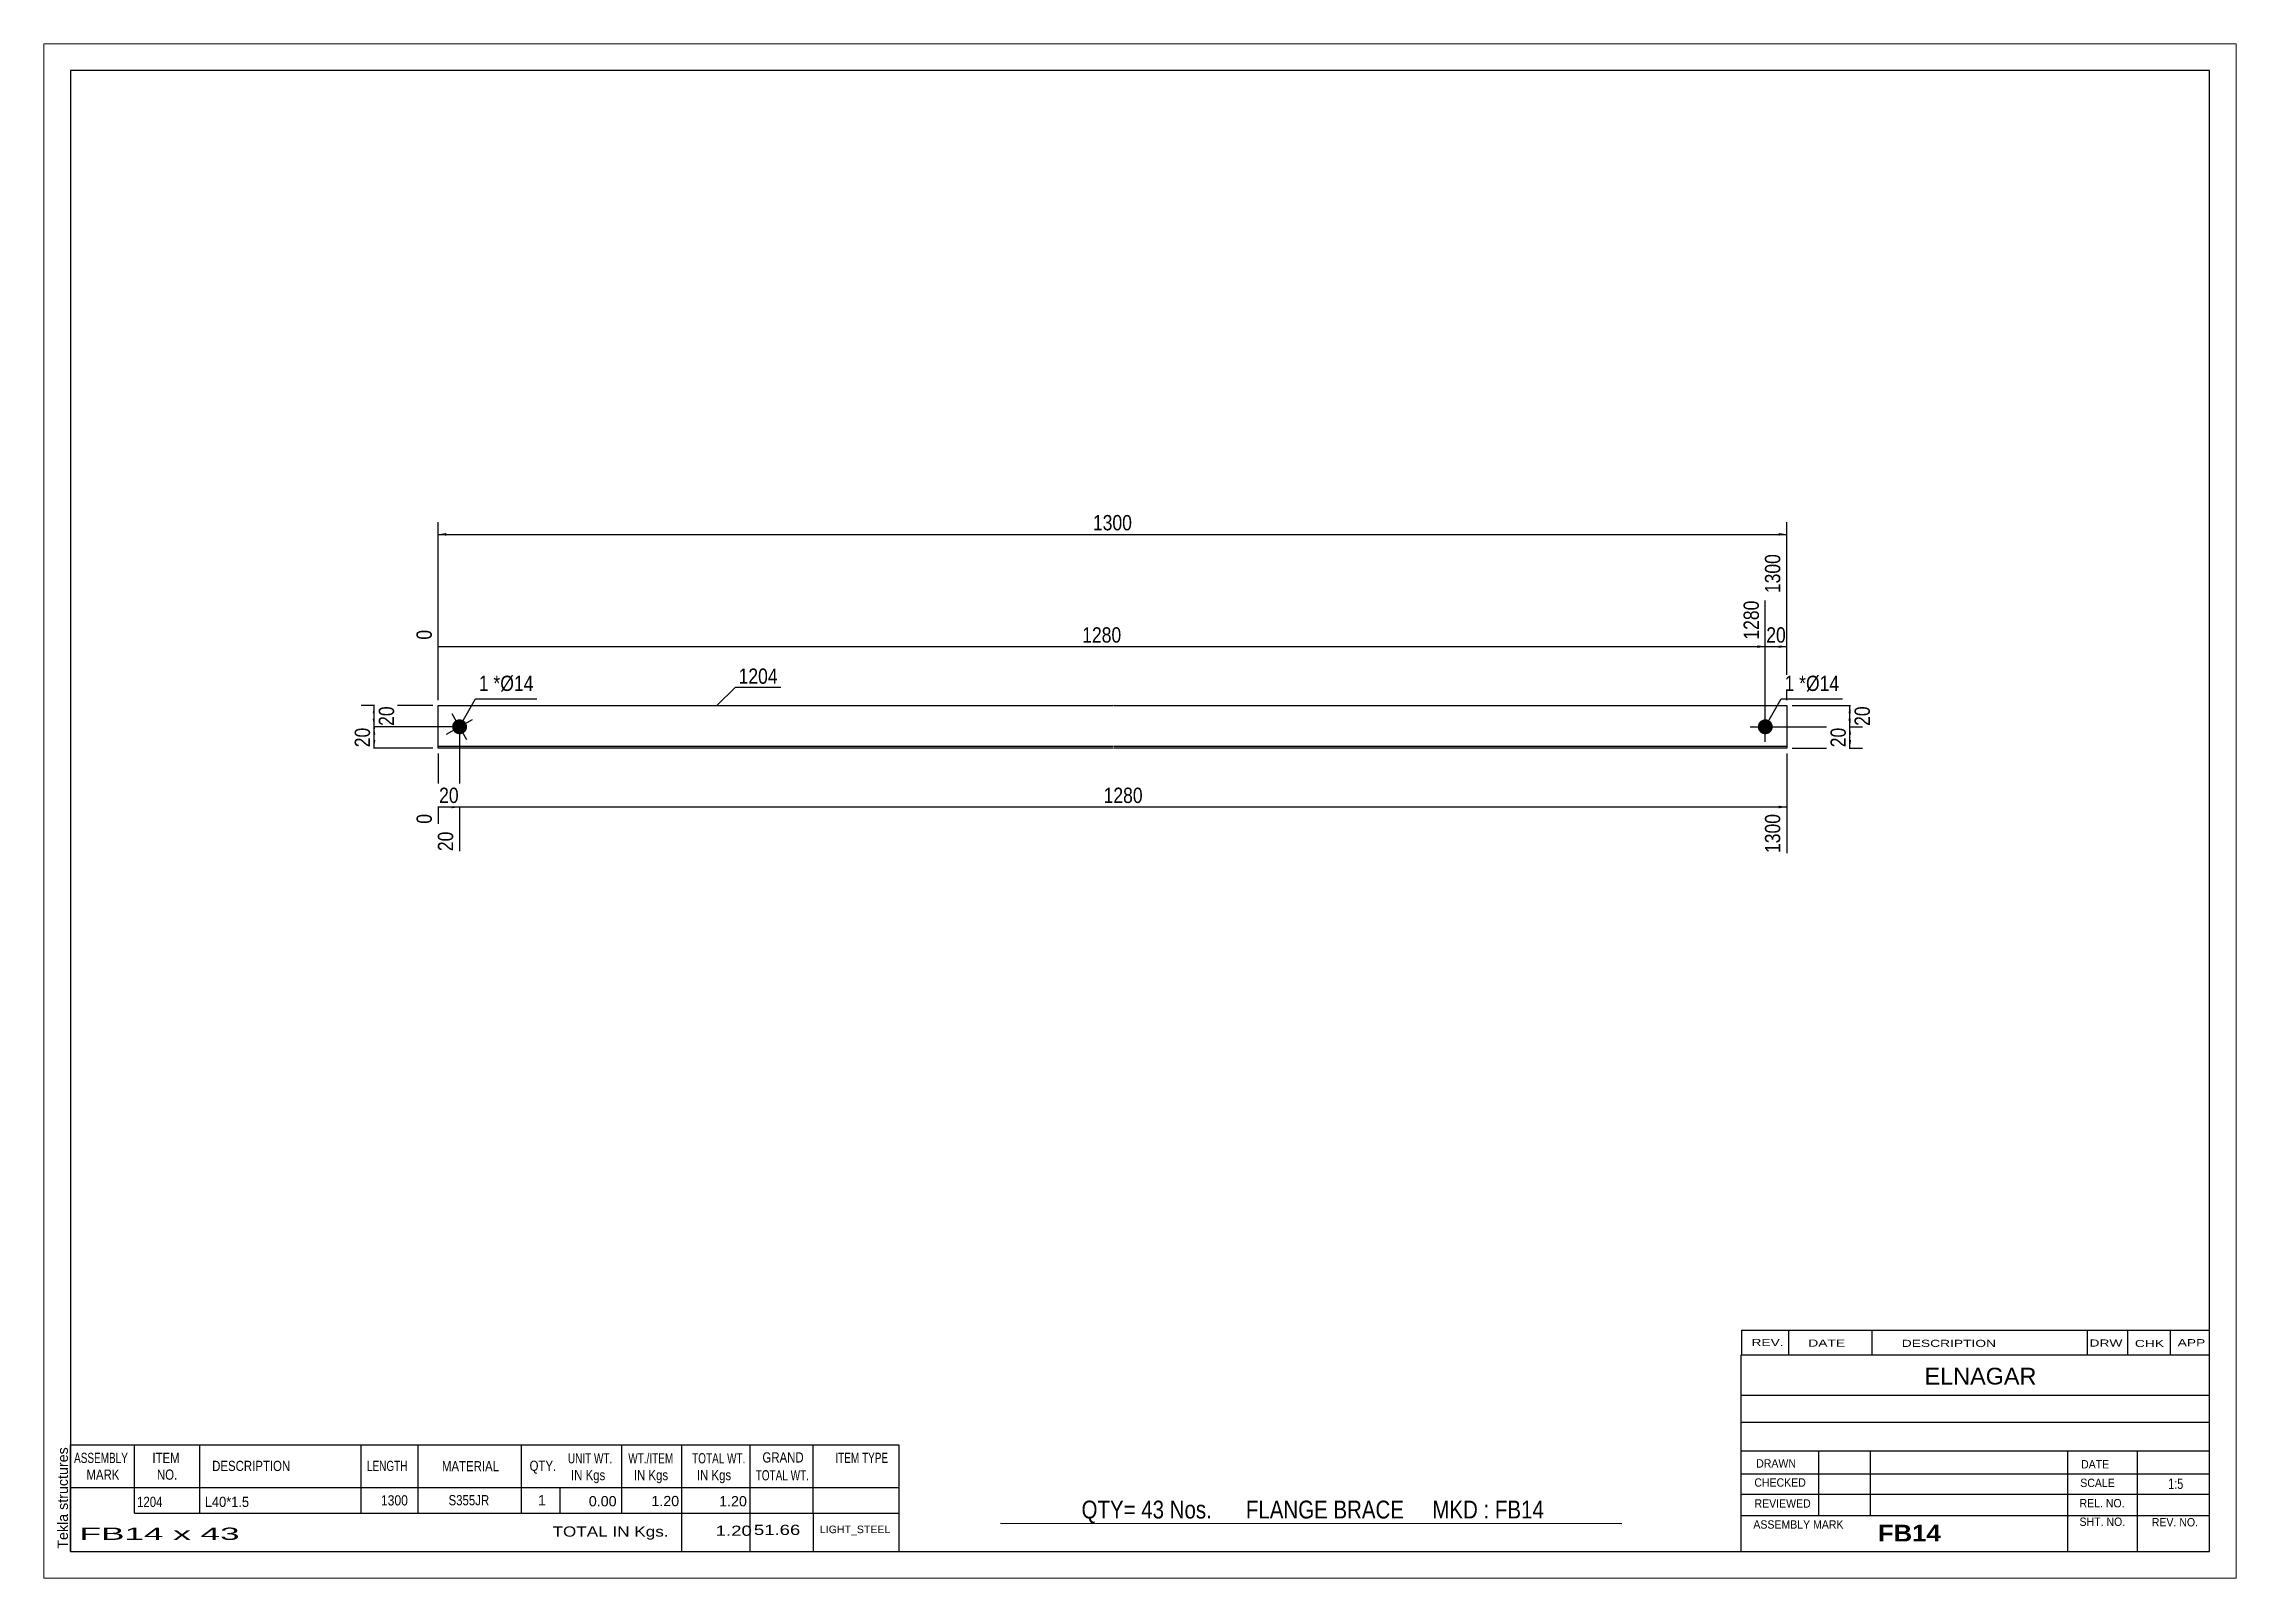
# Paper-space layout 'Layout1' of a CAD drawing. Header units: millimetres. Extents: x 0 to 410, y 0 to 287.
# The model-space entities are those that its viewports show. They can reach past a viewport. Long polylines and large blocks are cut down to what shows.
import ezdxf

# ---------------------------------------------------------------- set-up
doc = ezdxf.new("R2010")
doc.units = ezdxf.units.MM
doc.layers.add('Viewport layer', color=7, linetype='Continuous', plot=False)
doc.styles.add('Arial', font='ARIAL.TTF', dxfattribs={"height": 0.2})
doc.styles.add('Arial Bold', font='ARIALBD.TTF', dxfattribs={"height": 0.2})
doc.styles.add('Arial Narrow', font='ARIALN.TTF', dxfattribs={"height": 0.2})

# ---------------------------------------------------------------- blocks, each defined once
blk = doc.blocks.new('Unknown-629079813-1476')
at = {"color": 5, "linetype": 'Continuous'}
for p, q in [((405, 282), (5, 282)), ((5, 282), (5, 5)), ((405, 5), (405, 282)), ((5, 5), (405, 5))]:
    blk.add_line(p, q, dxfattribs=at)
at = {"color": 174, "linetype": 'Continuous', "style": 'Arial'}
blk.add_text('Tekla structures', height=1.9102, rotation=90, dxfattribs=at).set_placement((4.5, 5.5))
blk = doc.blocks.new('Part-629079813-1227 - 1212')
at = {"color": 2, "linetype": 'Continuous'}
for p, q in [((73.75, 155.25), (73.75, 163.25)), ((73.75, 163.25), (199.94, 163.25)), ((200.04, 163.25), (325.94, 163.25)), ((325.94, 163.25), (325.94, 155.25)), ((199.94, 155.55), (73.75, 155.55)), ((199.94, 155.25), (73.75, 155.25)), ((325.94, 155.55), (200.04, 155.55)), ((325.94, 155.25), (200.04, 155.25))]:
    blk.add_line(p, q, dxfattribs=at)
blk = doc.blocks.new('Bolt-629079813-1228 - 1212')
at = {"linetype": 'Continuous'}
blk.add_hatch(color=3, dxfattribs=at).paths.add_polyline_path([(77.06, 160.47, -1), (78.44, 158.03, -1)])
at = {"color": 3, "linetype": 'Continuous'}
for p, q in [((75.31, 157.87), (80.19, 160.63)), ((79.13, 156.81), (76.37, 161.69))]:
    blk.add_line(p, q, dxfattribs=at)
blk = doc.blocks.new('Bolt-629079813-1229 - 1212')
at = {"linetype": 'Continuous'}
blk.add_hatch(color=3, dxfattribs=at).paths.add_polyline_path([(321.94, 160.65, -1), (321.94, 157.85, -1)])
at = {"color": 3, "linetype": 'Continuous'}
for p, q in [((321.94, 156.45), (321.94, 162.05)), ((319.14, 159.25), (324.74, 159.25))]:
    blk.add_line(p, q, dxfattribs=at)
blk = doc.blocks.new('StraightDimension-629079813-1237 - 1212')
at = {"linetype": 'Continuous'}
blk.add_hatch(color=7, dxfattribs=at).paths.add_polyline_path([(324.44, 144.5), (325.94, 144.25), (324.44, 144)])
at = {"color": 7, "linetype": 'Continuous'}
for p, q in [((77.75, 158.25), (77.75, 135.99)), ((325.94, 154.25), (325.94, 135.64)), ((77.75, 144.25), (325.94, 144.25))]:
    blk.add_line(p, q, dxfattribs=at)
at = {"color": 0}
blk.add_wipeout([(206.1, 144.4), (206.1, 148.6), (197.59, 148.6), (197.59, 144.4)], dxfattribs=at)
at = {"color": 0, "linetype": 'Continuous'}
blk.add_wipeout([(325.34, 143.55), (321.14, 143.55), (321.14, 135.04), (325.34, 135.04)], dxfattribs=at)
at = {"color": 3, "style": 'Arial Narrow'}
blk.add_text('1280', height=2.863, dxfattribs=at).set_placement((198.19, 145))
at = {"color": 3, "linetype": 'Continuous', "style": 'Arial Narrow'}
blk.add_text('1300', height=2.863, rotation=90.0002, dxfattribs=at).set_placement((324.74, 135.64))
blk = doc.blocks.new('StraightDimension-629079813-1238 - 1212')
at = {"linetype": 'Continuous'}
blk.add_hatch(color=7, dxfattribs=at).paths.add_polyline_path([(76.25, 144.5), (77.75, 144.25), (76.25, 144)])
at = {"color": 7, "linetype": 'Continuous'}
for p, q in [((77.75, 158.25), (77.75, 135.99)), ((73.75, 154.25), (73.75, 141.12)), ((73.75, 144.25), (77.75, 144.25))]:
    blk.add_line(p, q, dxfattribs=at)
at = {"color": 0}
blk.add_wipeout([(78.18, 144.4), (78.18, 148.6), (73.32, 148.6), (73.32, 144.4)], dxfattribs=at)
at = {"color": 0, "linetype": 'Continuous'}
blk.add_wipeout([(77.15, 140.25), (72.95, 140.25), (72.95, 135.39), (77.15, 135.39)], dxfattribs=at)
blk.add_wipeout([(73.15, 143.55), (68.95, 143.55), (68.95, 140.52), (73.15, 140.52)], dxfattribs=at)
at = {"color": 3, "style": 'Arial Narrow'}
blk.add_text('20', height=2.863, dxfattribs=at).set_placement((73.92, 145))
at = {"color": 3, "linetype": 'Continuous', "style": 'Arial Narrow'}
for s, height, p in [('0', 2.86, (72.55, 141.12)), ('20', 2.863, (76.55, 135.99))]:
    blk.add_text(s, height=height, rotation=90.0002, dxfattribs=at).set_placement(p)
blk = doc.blocks.new('StraightDimension-629079813-1246 - 1212')
at = {"linetype": 'Continuous'}
blk.add_hatch(color=7, dxfattribs=at).paths.add_polyline_path([(324.44, 174.5), (325.94, 174.25), (324.44, 174)])
at = {"color": 7, "linetype": 'Continuous'}
for p, q in [((325.94, 164.25), (325.94, 191.56)), ((321.94, 160.25), (321.94, 182.86)), ((321.94, 174.25), (325.94, 174.25))]:
    blk.add_line(p, q, dxfattribs=at)
at = {"color": 0, "linetype": 'Continuous'}
blk.add_wipeout([(325.34, 192.16), (321.14, 192.16), (321.14, 183.65), (325.34, 183.65)], dxfattribs=at)
at = {"color": 0}
blk.add_wipeout([(326.37, 174.4), (326.37, 178.6), (321.52, 178.6), (321.52, 174.4)], dxfattribs=at)
at = {"color": 3, "linetype": 'Continuous', "style": 'Arial Narrow'}
blk.add_text('1300', height=2.863, rotation=90.0002, dxfattribs=at).set_placement((324.74, 184.25))
at = {"color": 3, "style": 'Arial Narrow'}
blk.add_text('20', height=2.863, dxfattribs=at).set_placement((322.12, 175))
blk = doc.blocks.new('StraightDimension-629079813-1247 - 1212')
at = {"linetype": 'Continuous'}
blk.add_hatch(color=7, dxfattribs=at).paths.add_polyline_path([(320.44, 174.5), (321.94, 174.25), (320.44, 174)])
at = {"color": 7, "linetype": 'Continuous'}
for p, q in [((321.94, 160.25), (321.94, 182.86)), ((73.75, 164.25), (73.75, 177.38)), ((73.75, 174.25), (321.94, 174.25))]:
    blk.add_line(p, q, dxfattribs=at)
at = {"color": 0, "linetype": 'Continuous'}
for points in [[(321.34, 183.46), (317.14, 183.46), (317.14, 174.95), (321.34, 174.95)], [(73.15, 177.98), (68.95, 177.98), (68.95, 174.95), (73.15, 174.95)]]:
    blk.add_wipeout(points, dxfattribs=at)
at = {"color": 0}
blk.add_wipeout([(202.1, 174.4), (202.1, 178.6), (193.59, 178.6), (193.59, 174.4)], dxfattribs=at)
at = {"color": 3, "linetype": 'Continuous', "style": 'Arial Narrow'}
for s, height, p in [('1280', 2.863, (320.74, 175.55)), ('0', 2.86, (72.55, 175.55))]:
    blk.add_text(s, height=height, rotation=90.0002, dxfattribs=at).set_placement(p)
at = {"color": 3, "style": 'Arial Narrow'}
blk.add_text('1280', height=2.863, dxfattribs=at).set_placement((194.19, 175))
blk = doc.blocks.new('StraightDimension-629079813-1256 - 1212')
at = {"linetype": 'Continuous'}
for points in [[(75.25, 195), (73.75, 195.25), (75.25, 195.5)], [(324.44, 195.5), (325.94, 195.25), (324.44, 195)]]:
    blk.add_hatch(color=7, dxfattribs=at).paths.add_polyline_path(points)
at = {"color": 7, "linetype": 'Continuous'}
for p, q in [((73.75, 164.25), (73.75, 197.5)), ((325.94, 164.25), (325.94, 197.5)), ((73.75, 195.25), (325.94, 195.25))]:
    blk.add_line(p, q, dxfattribs=at)
at = {"color": 0}
blk.add_wipeout([(204.1, 195.4), (204.1, 199.6), (195.59, 199.6), (195.59, 195.4)], dxfattribs=at)
at = {"color": 3, "style": 'Arial Narrow'}
blk.add_text('1300', height=2.863, dxfattribs=at).set_placement((196.19, 196))
blk = doc.blocks.new('StraightDimension-629079813-1260 - 1212')
at = {"linetype": 'Continuous'}
for points in [[(337.5, 161.75), (337.75, 163.25), (338, 161.75)], [(338, 160.75), (337.75, 159.25), (337.5, 160.75)]]:
    blk.add_hatch(color=7, dxfattribs=at).paths.add_polyline_path(points)
at = {"color": 7, "linetype": 'Continuous'}
for p, q in [((326.94, 163.25), (340, 163.25)), ((337.75, 159.25), (337.75, 163.25)), ((322.94, 159.25), (340, 159.25))]:
    blk.add_line(p, q, dxfattribs=at)
at = {"color": 0}
blk.add_wipeout([(342.1, 163.68), (337.9, 163.68), (337.9, 158.82), (342.1, 158.82)], dxfattribs=at)
at = {"color": 3, "style": 'Arial Narrow'}
blk.add_text('20', height=2.863, rotation=90.0002, dxfattribs=at).set_placement((341.5, 159.42))
blk = doc.blocks.new('StraightDimension-629079813-1261 - 1212')
at = {"linetype": 'Continuous'}
for points in [[(337.5, 157.75), (337.75, 159.25), (338, 157.75)], [(338, 156.75), (337.75, 155.25), (337.5, 156.75)]]:
    blk.add_hatch(color=7, dxfattribs=at).paths.add_polyline_path(points)
at = {"color": 7, "linetype": 'Continuous'}
for p, q in [((322.94, 159.25), (340.15, 159.25)), ((337.75, 155.25), (337.75, 159.25)), ((326.94, 155.25), (340.15, 155.25))]:
    blk.add_line(p, q, dxfattribs=at)
at = {"color": 0}
blk.add_wipeout([(337.6, 159.68), (333.4, 159.68), (333.4, 154.82), (337.6, 154.82)], dxfattribs=at)
at = {"color": 3, "style": 'Arial Narrow'}
blk.add_text('20', height=2.863, rotation=90.0002, dxfattribs=at).set_placement((337, 155.42))
blk = doc.blocks.new('StraightDimension-629079813-1270 - 1212')
at = {"linetype": 'Continuous'}
for points in [[(61.5, 161.75), (61.75, 163.25), (62, 161.75)], [(62, 160.75), (61.75, 159.25), (61.5, 160.75)]]:
    blk.add_hatch(color=7, dxfattribs=at).paths.add_polyline_path(points)
at = {"color": 7, "linetype": 'Continuous'}
for p, q in [((72.75, 163.25), (59.35, 163.25)), ((61.75, 159.25), (61.75, 163.25)), ((76.75, 159.25), (59.35, 159.25))]:
    blk.add_line(p, q, dxfattribs=at)
at = {"color": 0}
blk.add_wipeout([(66.1, 163.68), (61.9, 163.68), (61.9, 158.82), (66.1, 158.82)], dxfattribs=at)
at = {"color": 3, "style": 'Arial Narrow'}
blk.add_text('20', height=2.863, rotation=90.0002, dxfattribs=at).set_placement((65.5, 159.42))
blk = doc.blocks.new('StraightDimension-629079813-1271 - 1212')
at = {"linetype": 'Continuous'}
for points in [[(61.5, 157.75), (61.75, 159.25), (62, 157.75)], [(62, 156.75), (61.75, 155.25), (61.5, 156.75)]]:
    blk.add_hatch(color=7, dxfattribs=at).paths.add_polyline_path(points)
at = {"color": 7, "linetype": 'Continuous'}
for p, q in [((76.75, 159.25), (59.5, 159.25)), ((61.75, 155.25), (61.75, 159.25)), ((72.75, 155.25), (59.5, 155.25))]:
    blk.add_line(p, q, dxfattribs=at)
at = {"color": 0}
blk.add_wipeout([(61.6, 159.68), (57.4, 159.68), (57.4, 154.82), (61.6, 154.82)], dxfattribs=at)
at = {"color": 3, "style": 'Arial Narrow'}
blk.add_text('20', height=2.863, rotation=90.0002, dxfattribs=at).set_placement((61, 155.42))
blk = doc.blocks.new('CBS_BOM-629079813-1488')
at = {"color": 7, "linetype": 'Continuous'}
for p, q in [((4.97, 16.97), (4.97, 24.97)), ((4.97, 24.97), (159.89, 24.97)), ((16.97, 16.97), (16.97, 24.97)), ((29.16, 16.97), (29.16, 24.97)), ((59.32, 16.97), (59.32, 24.97)), ((70, 16.97), (70, 24.97)), ((89.32, 16.97), (89.32, 24.97)), ((108.12, 16.97), (108.12, 24.97)), ((119.33, 16.97), (119.33, 24.97)), ((132.12, 16.97), (132.12, 24.97)), ((143.87, 16.97), (143.87, 24.97)), ((159.89, 24.96), (159.89, 16.98)), ((4.97, 16.97), (159.89, 16.97)), ((4.97, 12.17), (4.97, 16.97)), ((16.97, 12.17), (16.97, 16.97)), ((29.16, 12.17), (29.16, 16.97)), ((59.32, 12.17), (59.32, 16.97)), ((70, 12.17), (70, 16.97)), ((89.32, 12.17), (89.32, 16.97)), ((96.58, 12.17), (96.58, 16.97)), ((108.12, 12.17), (108.12, 16.97)), ((119.33, 12.17), (119.33, 16.97)), ((132.12, 12.17), (132.12, 16.97)), ((143.89, 12.17), (143.89, 16.97)), ((159.89, 16.97), (159.89, 12.17)), ((4.97, 4.97), (4.97, 12.15)), ((16.97, 12.17), (159.89, 12.17)), ((119.33, 4.97), (119.33, 12.15)), ((132.12, 4.97), (132.12, 12.15)), ((143.93, 4.97), (143.93, 12.15)), ((159.89, 12.17), (159.89, 4.97)), ((4.97, 4.97), (159.89, 4.97))]:
    blk.add_line(p, q, dxfattribs=at)
at = {"color": 3, "linetype": 'Continuous', "style": 'Arial'}
for s, height, width, p in [('ASSEMBLY', 1.91, 0.7, (5.65, 21.54)), ('ITEM', 1.91, 0.8, (20.3, 21.54)), ('DESCRIPTION', 1.9102, 0.8, (31.48, 20.04)), ('LENGTH', 1.91, 0.7, (60.43, 20.04)), ('MATERIAL', 1.91, 0.8, (74.45, 19.99)), ('QTY.', 1.91, 0.8, (90.84, 20.07)), ('UNIT WT.', 1.91, 0.7, (98.01, 21.47)), ('WT./ITEM', 1.91, 0.7, (109.3, 21.47)), ('TOTAL WT.', 1.91, 0.7, (121.24, 21.47)), ('GRAND', 1.91, 0.8, (134.39, 21.63)), ('ITEM TYPE', 1.91, 0.7, (148.03, 21.55)), ('MARK', 1.91, 0.8, (7.97, 18.41)), ('NO.', 1.91, 0.8, (21.15, 18.41)), ('IN Kgs', 1.91, 0.8, (98.59, 18.33)), ('IN Kgs', 1.91, 0.8, (110.34, 18.33)), ('IN Kgs', 1.91, 0.8, (122.13, 18.33)), ('TOTAL WT.', 1.91, 0.7, (133.13, 18.29))]:
    blk.add_text(s, height=height, dxfattribs=dict(at, width=width)).set_placement(p)
at = {"color": 7, "linetype": 'Continuous', "style": 'Arial'}
for s, width, p in [('1204', 0.8, (17.43, 13.32)), ('L40*1.5', 0.9, (30.1, 13.32)), ('1300', 0.85, (63.04, 13.6)), ('S355JR', 0.8, (75.69, 13.63))]:
    blk.add_text(s, height=1.91, dxfattribs=dict(at, width=width)).set_placement(p)
for s, p in [('1', (92.41, 13.63)), ('0.00', (101.92, 13.44)), ('1.20', (113.62, 13.47)), ('1.20', (126.29, 13.44))]:
    blk.add_text(s, height=1.91, dxfattribs=at).set_placement(p)
at = {"color": 6, "linetype": 'Continuous', "style": 'Arial'}
for s, height, width, p in [('FB14 x 43', 2.292, 2.05, (6.69, 7.16)), ('TOTAL IN Kgs.', 1.9102, 1.2, (95.13, 7.77)), ('1.20', 1.91, 1.3, (125.65, 7.92)), ('51.66', 1.91, 1.3, (132.79, 8.08))]:
    blk.add_text(s, height=height, dxfattribs=dict(at, width=width)).set_placement(p)
blk.add_text('LIGHT_STEEL', height=1.4135, dxfattribs=at).set_placement((145.14, 8.42))
blk = doc.blocks.new('CBS_CALLOFF-629079813-1489')
at = {"color": 7, "linetype": 'Continuous'}
blk.add_line((178.88, 10.27), (295.11, 10.25), dxfattribs=at)
at = {"color": 3, "linetype": 'Continuous', "style": 'Arial Narrow'}
blk.add_text('QTY= 43 Nos.      FLANGE BRACE     MKD : FB14', height=3.3405, dxfattribs=at).set_placement((194.07, 11.16))
blk = doc.blocks.new('CBS_NAME_BLOG-629079813-1490')
at = {"color": 7, "linetype": 'Continuous'}
for p, q in [((317.41, 41.75), (404.93, 41.75)), ((317.41, 5.04), (317.41, 41.75)), ((317.41, 34.21), (404.93, 34.21)), ((317.48, 29.16), (405, 29.16)), ((317.41, 23.79), (404.93, 23.79)), ((331.93, 11.68), (331.93, 23.78)), ((341.62, 11.71), (341.62, 23.78)), ((378.53, 5.04), (378.53, 23.77)), ((391.58, 5.04), (391.58, 23.78)), ((317.42, 19.49), (405, 19.51)), ((317.41, 15.74), (404.93, 15.74)), ((317.41, 11.7), (404.93, 11.7)), ((317.41, 5), (405, 5))]:
    blk.add_line(p, q, dxfattribs=at)
at = {"color": 3, "linetype": 'Continuous', "style": 'Arial'}
blk.add_text('ELNAGAR', height=3.133, dxfattribs=at).set_placement((351.73, 36.22))
at = {"color": 3, "linetype": 'Continuous'}
for s, height, style, width, p in [('DRAWN', 1.566, 'Arial', 0.9, (320.24, 20.68)), ('DATE', 1.566, 'Arial', 0.9, (381, 20.52)), ('CHECKED', 1.566, 'Arial', 0.9, (319.89, 17.11)), ('SCALE', 1.566, 'Arial', 0.9, (380.85, 17.04)), ('1:5', 1.957, 'Arial Narrow', 0.9, (397.3, 16.68)), ('REVIEWED', 1.566, 'Arial', 0.9, (319.93, 13.19)), ('REL. NO.', 1.566, 'Arial', 0.9, (380.71, 13.24)), ('ASSEMBLY MARK', 1.5663, 'Arial', 0.9, (319.71, 9.26)), ('FB14', 3.131, 'Arial Bold', 1.1, (342.99, 6.86)), ('SHT. NO.', 1.566, 'Arial', 0.9, (380.71, 9.77)), ('REV. NO.', 1.566, 'Arial', 0.9, (394.23, 9.68))]:
    blk.add_text(s, height=height, dxfattribs=dict(at, style=style, width=width)).set_placement(p)
blk = doc.blocks.new('CBS_REVISION-629079813-1491')
at = {"color": 7, "linetype": 'Continuous'}
for p, q in [((317.49, 46.38), (404.99, 46.38)), ((317.49, 46.38), (317.49, 41.75)), ((326.29, 46.38), (326.29, 41.75)), ((341.88, 46.38), (341.88, 41.81)), ((382.14, 46.38), (382.14, 41.75)), ((389.68, 46.38), (389.68, 41.75)), ((397.63, 46.38), (397.63, 41.75)), ((317.49, 41.75), (404.99, 41.75))]:
    blk.add_line(p, q, dxfattribs=at)
at = {"color": 7, "style": 'Arial Narrow', "width": 1.7}
for s, height, p in [('REV.', 1.326, (319.35, 43.43)), ('DATE', 1.326, (329.98, 43.31)), ('DESCRIPTION', 1.3257, (347.46, 43.26)), ('DRW', 1.326, (382.57, 43.32)), ('CHK', 1.326, (391.06, 43.23)), ('APP', 1.326, (399.06, 43.38))]:
    blk.add_text(s, height=height, dxfattribs=at).set_placement(p)
blk = doc.blocks.new('Mark-629079813-1280 - 1212')
at = {"color": 0}
blk.add_wipeout([(83.18, 165.95), (83.18, 168.95), (81.35, 168.95), (81.35, 165.95)], dxfattribs=at)
blk.add_wipeout([(83.18, 165.95), (83.18, 168.95), (81.35, 168.95), (81.35, 165.95)], dxfattribs=at)
at = {"color": 7, "linetype": 'Continuous'}
blk.add_line((77.75, 159.25), (80.75, 164.45), dxfattribs=at)
at = {"color": 0}
blk.add_wipeout([(85.36, 165.95), (85.36, 168.95), (84.08, 168.95), (84.08, 165.95)], dxfattribs=at)
blk.add_wipeout([(85.36, 165.95), (85.36, 168.95), (84.08, 168.95), (84.08, 165.95)], dxfattribs=at)
at = {"color": 3, "style": 'Arial Narrow'}
blk.add_text('1', height=2.86, dxfattribs=at).set_placement((81.35, 165.95))
at = {"color": 0}
blk.add_wipeout([(91.57, 165.95), (91.57, 168.95), (85.36, 168.95), (85.36, 165.95)], dxfattribs=at)
blk.add_wipeout([(91.57, 165.95), (91.57, 168.95), (85.36, 168.95), (85.36, 165.95)], dxfattribs=at)
at = {"color": 7, "linetype": 'Continuous'}
blk.add_line((80.75, 164.45), (92.17, 164.45), dxfattribs=at)
at = {"color": 3, "style": 'Arial Narrow'}
for s, height, p in [('*', 2.86, (84.08, 165.95)), ('Ø14', 2.863, (85.36, 165.95))]:
    blk.add_text(s, height=height, dxfattribs=at).set_placement(p)
blk = doc.blocks.new('Mark-629079813-1277 - 1212')
at = {"color": 0}
blk.add_wipeout([(137.25, 167.29), (137.25, 170.29), (129.93, 170.29), (129.93, 167.29)], dxfattribs=at)
blk.add_wipeout([(137.25, 167.29), (137.25, 170.29), (129.93, 170.29), (129.93, 167.29)], dxfattribs=at)
at = {"color": 7, "linetype": 'Continuous'}
for p, q in [((125.8, 163.15), (129.33, 166.69)), ((129.33, 166.69), (137.85, 166.69))]:
    blk.add_line(p, q, dxfattribs=at)
at = {"color": 3, "style": 'Arial Narrow'}
blk.add_text('1204', height=2.863, dxfattribs=at).set_placement((129.93, 167.29))
blk = doc.blocks.new('Mark-629079813-1281 - 1212')
at = {"color": 0}
blk.add_wipeout([(327.37, 165.95), (327.37, 168.95), (325.54, 168.95), (325.54, 165.95)], dxfattribs=at)
blk.add_wipeout([(327.37, 165.95), (327.37, 168.95), (325.54, 168.95), (325.54, 165.95)], dxfattribs=at)
at = {"color": 7, "linetype": 'Continuous'}
blk.add_line((321.94, 159.25), (324.94, 164.45), dxfattribs=at)
at = {"color": 0}
blk.add_wipeout([(329.55, 165.95), (329.55, 168.95), (328.27, 168.95), (328.27, 165.95)], dxfattribs=at)
blk.add_wipeout([(329.55, 165.95), (329.55, 168.95), (328.27, 168.95), (328.27, 165.95)], dxfattribs=at)
at = {"color": 3, "style": 'Arial Narrow'}
blk.add_text('1', height=2.86, dxfattribs=at).set_placement((325.54, 165.95))
at = {"color": 0}
blk.add_wipeout([(335.76, 165.95), (335.76, 168.95), (329.55, 168.95), (329.55, 165.95)], dxfattribs=at)
blk.add_wipeout([(335.76, 165.95), (335.76, 168.95), (329.55, 168.95), (329.55, 165.95)], dxfattribs=at)
at = {"color": 7, "linetype": 'Continuous'}
blk.add_line((324.94, 164.45), (336.36, 164.45), dxfattribs=at)
at = {"color": 3, "style": 'Arial Narrow'}
for s, height, p in [('*', 2.86, (328.27, 165.95)), ('Ø14', 2.863, (329.55, 165.95))]:
    blk.add_text(s, height=height, dxfattribs=at).set_placement(p)

msp = doc.modelspace()

# ---------------------------------------------------------------- block references
for name in ['Unknown-629079813-1476', 'Part-629079813-1227 - 1212', 'Bolt-629079813-1228 - 1212', 'Bolt-629079813-1229 - 1212', 'CBS_REVISION-629079813-1491', 'CBS_NAME_BLOG-629079813-1490', 'CBS_BOM-629079813-1488', 'CBS_CALLOFF-629079813-1489']:
    msp.add_blockref(name, (0, 0))

# ---------------------------------------------------------------- next in the draw order: block references
msp.add_blockref('StraightDimension-629079813-1237 - 1212', (0, 0))

# ---------------------------------------------------------------- next in the draw order: block references
for name in ['StraightDimension-629079813-1246 - 1212', 'StraightDimension-629079813-1238 - 1212']:
    msp.add_blockref(name, (0, 0))

# ---------------------------------------------------------------- next in the draw order: block references
msp.add_blockref('StraightDimension-629079813-1247 - 1212', (0, 0))

# ---------------------------------------------------------------- next in the draw order: block references
msp.add_blockref('StraightDimension-629079813-1256 - 1212', (0, 0))

# ---------------------------------------------------------------- next in the draw order: block references
for name in ['Mark-629079813-1277 - 1212', 'StraightDimension-629079813-1270 - 1212', 'StraightDimension-629079813-1260 - 1212']:
    msp.add_blockref(name, (0, 0))

# ---------------------------------------------------------------- next in the draw order: block references
for name in ['StraightDimension-629079813-1271 - 1212', 'StraightDimension-629079813-1261 - 1212']:
    msp.add_blockref(name, (0, 0))

# ---------------------------------------------------------------- next in the draw order: block references
for name in ['Mark-629079813-1280 - 1212', 'Mark-629079813-1281 - 1212']:
    msp.add_blockref(name, (0, 0))

psp = doc.layouts.get("Layout1")

# ---------------------------------------------------------------- viewports
at = {"layer": 'Viewport layer', "view_target_point": (205, 143.5)}
psp.add_viewport(center=(205, 143.5), size=(410, 287), view_center_point=(0, 0), view_height=287, dxfattribs=at)

doc.saveas('drawing.dxf')
